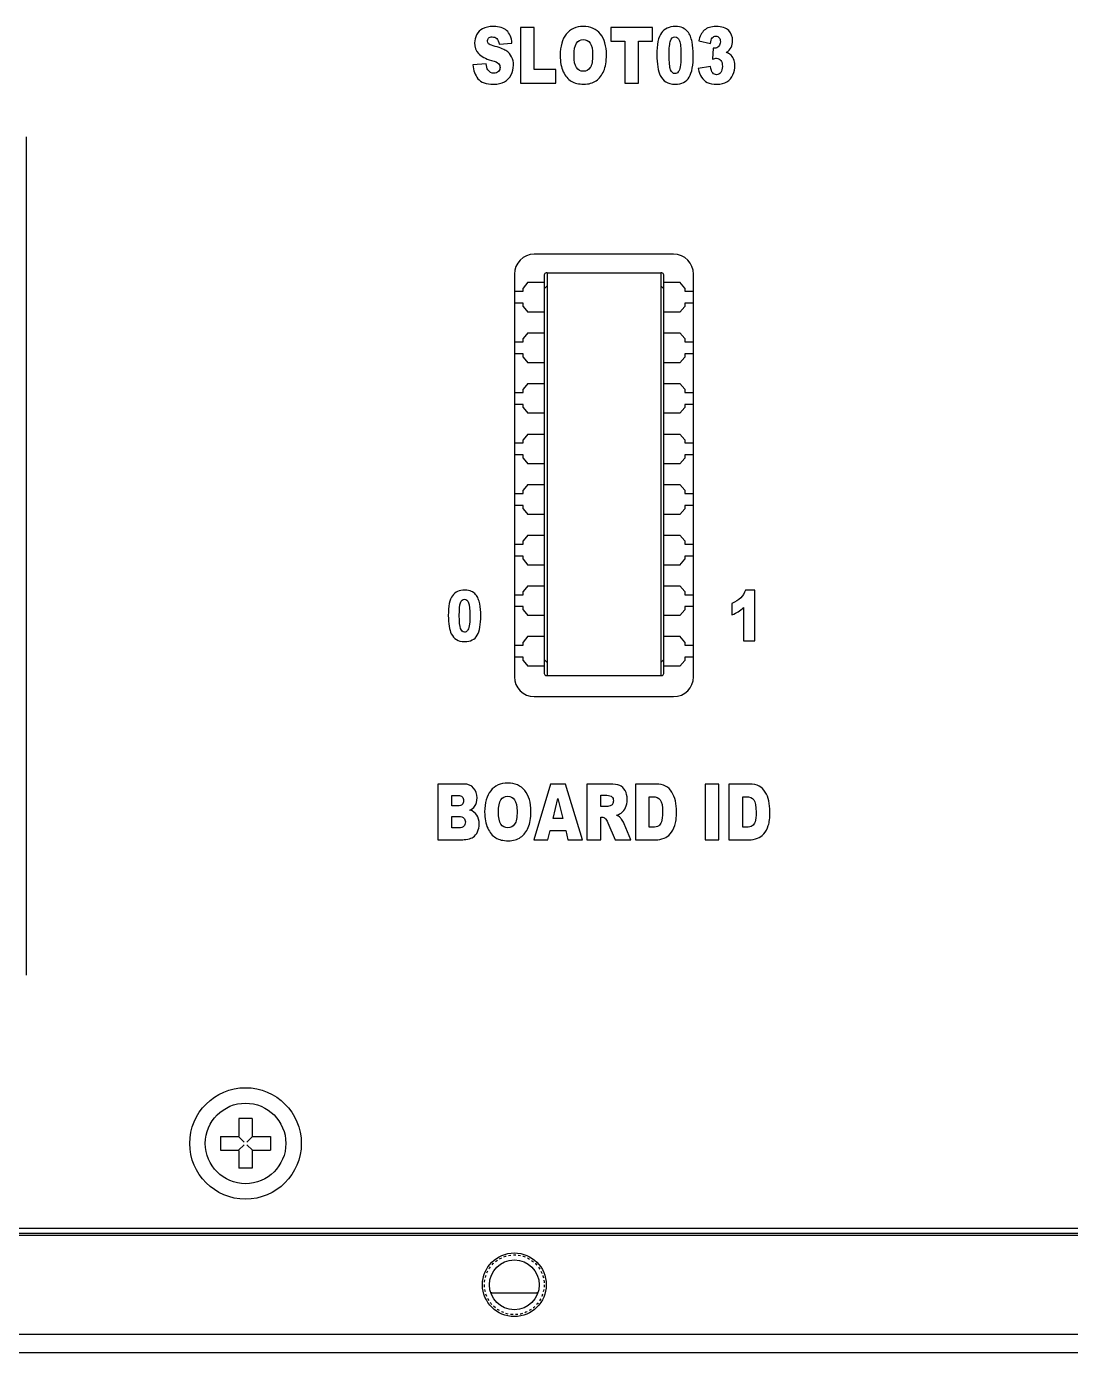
# Model space of a CAD drawing. Header units: inches. Extents: x 1 to 535, y 7 to 137.
# Drawn here: x 60.7 to 113.1, y 6.8 to 73.4 of the extents above; entities that cross this region are included whole.
import ezdxf

# ---------------------------------------------------------------- set-up
doc = ezdxf.new("R2010")
doc.units = ezdxf.units.IN
doc.header["$LTSCALE"] = 1.21
doc.header["$MEASUREMENT"] = 0
doc.linetypes.add('HIDDEN', pattern=[0.2, 0.1, -0.1])
for name, color, linetype in [('BSE72G_4_002DXF_CONTINUOUS_LINE', 7, 'CONTINUOUS'), ('BSEJ72G_4_001_DXF_HIDDEN_LINE', 7, 'CONTINUOUS'), ('BSEJ72G_4_00DXF_CONTINUOUS_LINE', 7, 'CONTINUOUS'), ('GBT819_2-M2_DXF_CONTINUOUS_LINE', 7, 'CONTINUOUS'), ('NONE-67138__DXF_CONTINUOUS_LINE', 7, 'CONTINUOUS'), ('NONE-72470__DXF_CONTINUOUS_LINE', 7, 'CONTINUOUS'), ('NONE-88662__DXF_CONTINUOUS_LINE', 7, 'CONTINUOUS')]:
    doc.layers.add(name, color=color, linetype=linetype)

msp = doc.modelspace()

# ---------------------------------------------------------------- linework, layer by layer
at = {"layer": 'BSE72G_4_002DXF_CONTINUOUS_LINE', "color": 4, "linetype": 'Continuous'}
for p, q in [((85.507, 73.324), (85.507, 70.524)), ((86.199, 73.324), (85.507, 73.324)), ((86.199, 71.213), (86.199, 73.324)), ((90.043, 73.324), (90.043, 72.632)), ((92.147, 73.324), (90.043, 73.324)), ((92.147, 72.632), (92.147, 73.324)), ((90.043, 72.632), (90.749, 72.632)), ((90.749, 72.632), (90.749, 70.524)), ((91.442, 70.524), (91.442, 72.632)), ((91.442, 72.632), (92.147, 72.632)), ((94.462, 72.646), (95.051, 72.514)), ((84.433, 72.489), (85.085, 72.537)), ((95.185, 72.289), (95.153, 71.733)), ((95.266, 72.279), (95.185, 72.289)), ((83.785, 71.502), (83.126, 71.45)), ((95.051, 71.366), (94.429, 71.263)), ((87.279, 71.213), (86.199, 71.213)), ((87.279, 70.524), (87.279, 71.213)), ((85.507, 70.524), (87.279, 70.524)), ((90.749, 70.524), (91.442, 70.524)), ((97.276, 45.067), (96.816, 45.067)), ((97.276, 42.524), (97.276, 45.067)), ((96.13, 44.396), (96.13, 43.827)), ((96.714, 44.19), (96.714, 42.524)), ((96.714, 42.524), (97.276, 42.524)), ((81.366, 35.324), (81.366, 32.524)), ((82.662, 35.324), (81.366, 35.324)), ((87.023, 35.324), (86.181, 32.524)), ((87.777, 35.324), (87.023, 35.324)), ((88.619, 32.524), (87.777, 35.324)), ((88.849, 35.324), (88.849, 32.524)), ((90.002, 35.324), (88.849, 35.324)), ((91.283, 35.324), (91.283, 32.524)), ((92.311, 35.324), (91.283, 35.324)), ((94.779, 35.324), (94.779, 32.524)), ((95.472, 35.324), (94.779, 35.324)), ((95.472, 32.524), (95.472, 35.324)), ((95.978, 35.324), (95.978, 32.524)), ((97.006, 35.324), (95.978, 35.324)), ((82.064, 34.226), (82.064, 34.757)), ((82.064, 34.757), (82.37, 34.757)), ((89.544, 34.189), (89.544, 34.759)), ((89.544, 34.759), (89.848, 34.759)), ((91.975, 33.16), (91.975, 34.69)), ((91.975, 34.69), (92.147, 34.69)), ((96.67, 33.16), (96.67, 34.69)), ((96.67, 34.69), (96.843, 34.69)), ((82.365, 34.226), (82.064, 34.226)), ((87.146, 33.592), (87.391, 34.598)), ((87.391, 34.598), (87.638, 33.592)), ((89.836, 34.189), (89.544, 34.189)), ((82.064, 33.126), (82.064, 33.693)), ((82.064, 33.693), (82.416, 33.693)), ((87.638, 33.592), (87.146, 33.592)), ((89.544, 32.524), (89.544, 33.66)), ((89.544, 33.66), (89.605, 33.66)), ((89.9, 33.38), (90.27, 32.524)), ((91.052, 32.524), (90.716, 33.334)), ((82.417, 33.126), (82.064, 33.126)), ((86.887, 32.524), (86.995, 32.986)), ((86.995, 32.986), (87.782, 32.986)), ((87.782, 32.986), (87.894, 32.524)), ((92.144, 33.16), (91.975, 33.16)), ((96.84, 33.16), (96.67, 33.16)), ((81.366, 32.524), (82.561, 32.524)), ((86.181, 32.524), (86.887, 32.524)), ((87.894, 32.524), (88.619, 32.524)), ((88.849, 32.524), (89.544, 32.524)), ((90.27, 32.524), (91.052, 32.524)), ((91.283, 32.524), (92.311, 32.524)), ((94.779, 32.524), (95.472, 32.524)), ((95.978, 32.524), (97.006, 32.524))]:
    msp.add_line(p, q, dxfattribs=at)
at = {"layer": 'BSE72G_4_002DXF_CONTINUOUS_LINE', "color": 7, "linetype": 'Continuous'}
for p, q in [((60.703, 25.724), (60.703, 67.824)), ((93.203, 61.934), (86.203, 61.934)), ((85.203, 60.934), (85.203, 40.714)), ((94.203, 40.714), (94.203, 60.934)), ((86.203, 39.714), (93.203, 39.714)), ((3.203, 13.024), (530.203, 13.024))]:
    msp.add_line(p, q, dxfattribs=at)
msp.add_circle((71.703, 17.274), 2.8, dxfattribs=at)
for centre, start, end in [((86.203, 60.934), 90, 180), ((93.203, 60.934), 0, 90), ((86.203, 40.714), 180, 270), ((93.203, 40.714), 270, 0)]:
    msp.add_arc(centre, 1, start, end, dxfattribs=at)
at = {"layer": 'BSE72G_4_002DXF_CONTINUOUS_LINE', "color": 4, "linetype": 'Continuous'}
for points in [[(83.611, 73.261), (83.476, 73.188), (83.377, 73.087), (83.31, 72.959)], [(84.162, 73.372), (83.929, 73.372), (83.745, 73.333), (83.611, 73.261)], [(84.816, 73.171), (84.667, 73.305), (84.448, 73.372), (84.162, 73.372)], [(88.664, 73.372), (88.3, 73.372), (88.016, 73.244), (87.813, 72.99)], [(89.525, 72.995), (89.324, 73.246), (89.037, 73.372), (88.664, 73.372)], [(93.29, 73.372), (92.976, 73.372), (92.742, 73.265), (92.589, 73.052)], [(93.662, 73.301), (93.564, 73.347), (93.44, 73.372), (93.29, 73.372)], [(93.899, 73.12), (93.837, 73.194), (93.758, 73.255), (93.662, 73.301)], [(95.335, 73.372), (95.08, 73.372), (94.883, 73.309), (94.744, 73.184)], [(95.968, 73.166), (95.838, 73.303), (95.627, 73.372), (95.335, 73.372)], [(83.31, 72.959), (83.242, 72.831), (83.21, 72.696), (83.21, 72.552)], [(83.851, 72.631), (83.851, 72.692), (83.87, 72.743), (83.911, 72.786)], [(83.9, 72.509), (83.867, 72.545), (83.851, 72.585), (83.851, 72.631)], [(83.911, 72.786), (83.951, 72.827), (84.013, 72.85), (84.094, 72.85)], [(84.094, 72.85), (84.191, 72.85), (84.268, 72.822), (84.323, 72.764)], [(84.323, 72.764), (84.378, 72.707), (84.414, 72.615), (84.433, 72.489)], [(85.085, 72.537), (85.056, 72.827), (84.966, 73.037), (84.816, 73.171)], [(87.813, 72.99), (87.608, 72.734), (87.507, 72.378), (87.507, 71.922)], [(88.326, 72.531), (88.41, 72.653), (88.522, 72.717), (88.662, 72.717)], [(88.662, 72.717), (88.807, 72.717), (88.922, 72.655), (89.007, 72.533)], [(89.828, 71.945), (89.828, 72.396), (89.727, 72.745), (89.525, 72.995)], [(92.589, 73.052), (92.436, 72.839), (92.36, 72.466), (92.36, 71.935)], [(92.977, 71.933), (92.977, 72.285), (93, 72.527), (93.046, 72.657)], [(93.046, 72.657), (93.092, 72.787), (93.165, 72.854), (93.269, 72.854)], [(93.269, 72.854), (93.37, 72.854), (93.445, 72.789), (93.495, 72.661)], [(93.495, 72.661), (93.546, 72.533), (93.572, 72.283), (93.572, 71.912)], [(94.042, 72.885), (94.007, 72.967), (93.96, 73.045), (93.899, 73.12)], [(94.128, 72.598), (94.106, 72.707), (94.077, 72.802), (94.042, 72.885)], [(94.19, 71.945), (94.19, 72.17), (94.169, 72.388), (94.128, 72.598)], [(94.744, 73.184), (94.604, 73.058), (94.511, 72.879), (94.462, 72.646)], [(95.051, 72.514), (95.066, 72.652), (95.098, 72.749), (95.144, 72.804)], [(95.144, 72.804), (95.19, 72.86), (95.249, 72.888), (95.323, 72.888)], [(95.323, 72.888), (95.393, 72.888), (95.449, 72.862), (95.49, 72.811)], [(95.552, 72.608), (95.552, 72.518), (95.524, 72.441), (95.469, 72.377)], [(95.49, 72.811), (95.53, 72.76), (95.552, 72.692), (95.552, 72.608)], [(96.164, 72.653), (96.164, 72.86), (96.099, 73.03), (95.968, 73.166)], [(96.085, 72.325), (96.137, 72.422), (96.164, 72.531), (96.164, 72.653)], [(83.21, 72.552), (83.21, 72.333), (83.275, 72.153), (83.405, 72.011)], [(83.405, 72.011), (83.534, 71.87), (83.751, 71.756), (84.055, 71.671)], [(84.133, 72.405), (84.011, 72.438), (83.933, 72.472), (83.9, 72.509)], [(84.783, 72.159), (84.651, 72.243), (84.436, 72.325), (84.133, 72.405)], [(85.068, 71.849), (85.009, 71.972), (84.914, 72.075), (84.783, 72.159)], [(88.199, 71.918), (88.199, 72.203), (88.24, 72.407), (88.326, 72.531)], [(89.007, 72.533), (89.093, 72.411), (89.136, 72.22), (89.136, 71.956)], [(89.136, 71.956), (89.136, 71.643), (89.095, 71.425), (89.014, 71.305)], [(89.695, 71.139), (89.784, 71.349), (89.828, 71.616), (89.828, 71.945)], [(92.36, 71.935), (92.36, 71.718), (92.374, 71.521), (92.404, 71.341)], [(93.052, 71.202), (93.002, 71.332), (92.977, 71.576), (92.977, 71.933)], [(93.984, 70.829), (94.122, 71.064), (94.19, 71.437), (94.19, 71.945)], [(95.469, 72.377), (95.414, 72.312), (95.347, 72.279), (95.266, 72.279)], [(95.845, 72.067), (95.952, 72.14), (96.032, 72.226), (96.085, 72.325)], [(96.043, 71.973), (95.998, 72.008), (95.931, 72.04), (95.845, 72.067)], [(96.216, 71.746), (96.175, 71.84), (96.117, 71.916), (96.043, 71.973)], [(83.126, 71.45), (83.145, 71.168), (83.229, 70.935), (83.375, 70.751)], [(83.871, 71.195), (83.828, 71.265), (83.799, 71.368), (83.785, 71.502)], [(84.055, 71.671), (84.24, 71.62), (84.358, 71.567), (84.41, 71.509)], [(84.486, 71.315), (84.486, 71.238), (84.459, 71.169), (84.405, 71.112)], [(84.41, 71.509), (84.46, 71.452), (84.486, 71.387), (84.486, 71.315)], [(85.04, 70.938), (85.119, 71.089), (85.159, 71.255), (85.159, 71.435)], [(85.159, 71.435), (85.159, 71.588), (85.128, 71.725), (85.068, 71.849)], [(87.507, 71.922), (87.507, 71.593), (87.557, 71.322), (87.661, 71.104)], [(88.324, 71.308), (88.24, 71.431), (88.199, 71.635), (88.199, 71.918)], [(88.668, 71.124), (88.523, 71.124), (88.409, 71.185), (88.324, 71.308)], [(89.014, 71.305), (88.931, 71.183), (88.816, 71.124), (88.668, 71.124)], [(92.404, 71.341), (92.435, 71.162), (92.476, 71.022), (92.53, 70.918)], [(93.538, 71.353), (93.517, 71.232), (93.481, 71.145), (93.436, 71.089)], [(93.572, 71.912), (93.572, 71.658), (93.559, 71.471), (93.538, 71.353)], [(94.429, 71.263), (94.468, 71.087), (94.527, 70.942), (94.603, 70.828)], [(95.164, 71.04), (95.112, 71.101), (95.075, 71.21), (95.051, 71.366)], [(95.153, 71.733), (95.239, 71.763), (95.306, 71.779), (95.355, 71.779)], [(95.355, 71.779), (95.446, 71.779), (95.518, 71.742), (95.571, 71.671)], [(95.653, 71.37), (95.653, 71.242), (95.624, 71.141), (95.569, 71.064)], [(95.571, 71.671), (95.625, 71.599), (95.653, 71.5), (95.653, 71.37)], [(96.176, 70.943), (96.244, 71.091), (96.279, 71.248), (96.279, 71.412)], [(96.279, 71.412), (96.279, 71.542), (96.258, 71.653), (96.216, 71.746)], [(83.375, 70.751), (83.522, 70.568), (83.785, 70.476), (84.167, 70.476)], [(84.178, 71.026), (84.045, 71.026), (83.942, 71.082), (83.871, 71.195)], [(84.167, 70.476), (84.384, 70.476), (84.563, 70.516), (84.706, 70.594)], [(84.405, 71.112), (84.352, 71.055), (84.275, 71.026), (84.178, 71.026)], [(84.706, 70.594), (84.848, 70.671), (84.96, 70.786), (85.04, 70.938)], [(87.661, 71.104), (87.764, 70.887), (87.898, 70.726), (88.063, 70.626)], [(88.063, 70.626), (88.228, 70.526), (88.438, 70.476), (88.691, 70.476)], [(88.691, 70.476), (88.939, 70.476), (89.147, 70.533), (89.313, 70.65)], [(89.313, 70.65), (89.48, 70.766), (89.606, 70.929), (89.695, 71.139)], [(92.53, 70.918), (92.604, 70.774), (92.701, 70.663), (92.817, 70.589)], [(93.272, 71.007), (93.176, 71.007), (93.102, 71.072), (93.052, 71.202)], [(93.436, 71.089), (93.39, 71.034), (93.335, 71.007), (93.272, 71.007)], [(93.274, 70.476), (93.61, 70.476), (93.847, 70.593), (93.984, 70.829)], [(94.603, 70.828), (94.679, 70.713), (94.776, 70.625), (94.893, 70.566)], [(95.361, 70.95), (95.281, 70.95), (95.216, 70.978), (95.164, 71.04)], [(95.569, 71.064), (95.514, 70.988), (95.443, 70.95), (95.361, 70.95)], [(95.376, 70.476), (95.584, 70.476), (95.753, 70.518), (95.882, 70.597)], [(95.882, 70.597), (96.01, 70.677), (96.108, 70.793), (96.176, 70.943)], [(92.817, 70.589), (92.933, 70.514), (93.084, 70.476), (93.274, 70.476)], [(94.893, 70.566), (95.011, 70.507), (95.171, 70.476), (95.376, 70.476)], [(82.091, 44.781), (81.954, 44.591), (81.886, 44.258), (81.886, 43.784)], [(82.716, 45.067), (82.435, 45.067), (82.227, 44.971), (82.091, 44.781)], [(83.048, 45.003), (82.961, 45.044), (82.85, 45.067), (82.716, 45.067)], [(83.259, 44.841), (83.205, 44.908), (83.134, 44.962), (83.048, 45.003)], [(83.388, 44.632), (83.356, 44.705), (83.314, 44.775), (83.259, 44.841)], [(83.464, 44.376), (83.445, 44.473), (83.419, 44.558), (83.388, 44.632)], [(96.57, 44.671), (96.465, 44.563), (96.318, 44.471), (96.13, 44.396)], [(96.816, 45.067), (96.756, 44.91), (96.674, 44.777), (96.57, 44.671)], [(82.437, 43.782), (82.437, 44.096), (82.457, 44.313), (82.498, 44.429)], [(82.498, 44.429), (82.539, 44.545), (82.604, 44.604), (82.697, 44.604)], [(82.697, 44.604), (82.787, 44.604), (82.854, 44.546), (82.899, 44.432)], [(82.899, 44.432), (82.944, 44.318), (82.967, 44.094), (82.967, 43.764)], [(83.52, 43.793), (83.52, 43.994), (83.501, 44.188), (83.464, 44.376)], [(96.13, 43.827), (96.258, 43.874), (96.364, 43.926), (96.449, 43.98)], [(96.449, 43.98), (96.534, 44.033), (96.622, 44.103), (96.714, 44.19)], [(81.886, 43.784), (81.886, 43.59), (81.898, 43.414), (81.925, 43.254)], [(82.504, 43.129), (82.459, 43.245), (82.437, 43.464), (82.437, 43.782)], [(82.967, 43.764), (82.967, 43.537), (82.956, 43.37), (82.938, 43.264)], [(83.336, 42.796), (83.459, 43.006), (83.52, 43.339), (83.52, 43.793)], [(81.925, 43.254), (81.952, 43.093), (81.989, 42.969), (82.037, 42.876)], [(82.037, 42.876), (82.104, 42.747), (82.19, 42.648), (82.293, 42.582)], [(82.7, 42.955), (82.614, 42.955), (82.549, 43.013), (82.504, 43.129)], [(82.846, 43.029), (82.805, 42.979), (82.756, 42.955), (82.7, 42.955)], [(82.701, 42.481), (83.001, 42.481), (83.213, 42.585), (83.336, 42.796)], [(82.938, 43.264), (82.918, 43.157), (82.887, 43.078), (82.846, 43.029)], [(82.293, 42.582), (82.397, 42.515), (82.532, 42.481), (82.701, 42.481)], [(83.158, 35.123), (83.042, 35.257), (82.877, 35.324), (82.662, 35.324)], [(84.868, 35.372), (84.505, 35.372), (84.22, 35.244), (84.017, 34.99)], [(85.73, 34.995), (85.528, 35.246), (85.241, 35.372), (84.868, 35.372)], [(90.493, 35.255), (90.38, 35.301), (90.216, 35.324), (90.002, 35.324)], [(92.801, 35.221), (92.676, 35.289), (92.513, 35.324), (92.311, 35.324)], [(97.497, 35.221), (97.372, 35.289), (97.208, 35.324), (97.006, 35.324)], [(82.37, 34.757), (82.474, 34.757), (82.547, 34.734), (82.59, 34.688)], [(82.59, 34.688), (82.633, 34.642), (82.654, 34.577), (82.654, 34.497)], [(83.333, 34.627), (83.333, 34.823), (83.275, 34.99), (83.158, 35.123)], [(84.017, 34.99), (83.812, 34.734), (83.712, 34.378), (83.712, 33.922)], [(84.53, 34.531), (84.615, 34.653), (84.726, 34.717), (84.867, 34.717)], [(84.867, 34.717), (85.012, 34.717), (85.126, 34.655), (85.212, 34.533)], [(86.033, 33.945), (86.033, 34.396), (85.932, 34.745), (85.73, 34.995)], [(89.848, 34.759), (89.973, 34.759), (90.06, 34.734), (90.106, 34.685)], [(90.106, 34.685), (90.152, 34.636), (90.175, 34.568), (90.175, 34.478)], [(90.766, 34.999), (90.696, 35.123), (90.606, 35.209), (90.493, 35.255)], [(90.87, 34.547), (90.87, 34.724), (90.835, 34.875), (90.766, 34.999)], [(92.147, 34.69), (92.326, 34.69), (92.455, 34.634), (92.532, 34.525)], [(93.111, 34.924), (93.029, 35.053), (92.927, 35.152), (92.801, 35.221)], [(93.289, 34.476), (93.252, 34.646), (93.193, 34.795), (93.111, 34.924)], [(96.843, 34.69), (97.022, 34.69), (97.15, 34.634), (97.227, 34.525)], [(97.806, 34.924), (97.725, 35.053), (97.622, 35.152), (97.497, 35.221)], [(97.984, 34.476), (97.948, 34.646), (97.888, 34.795), (97.806, 34.924)], [(82.59, 34.294), (82.547, 34.249), (82.472, 34.226), (82.365, 34.226)], [(82.654, 34.497), (82.654, 34.409), (82.633, 34.34), (82.59, 34.294)], [(82.967, 34.014), (83.073, 34.059), (83.154, 34.121), (83.209, 34.2)], [(83.322, 33.763), (83.246, 33.882), (83.128, 33.964), (82.967, 34.014)], [(83.209, 34.2), (83.291, 34.319), (83.333, 34.461), (83.333, 34.627)], [(84.404, 33.918), (84.404, 34.203), (84.445, 34.407), (84.53, 34.531)], [(85.212, 34.533), (85.298, 34.411), (85.34, 34.22), (85.34, 33.956)], [(90.019, 34.226), (89.927, 34.201), (89.866, 34.189), (89.836, 34.189)], [(90.131, 34.315), (90.102, 34.268), (90.065, 34.239), (90.019, 34.226)], [(90.175, 34.478), (90.175, 34.417), (90.16, 34.361), (90.131, 34.315)], [(90.571, 33.869), (90.664, 33.939), (90.737, 34.031), (90.79, 34.143)], [(90.79, 34.143), (90.843, 34.256), (90.87, 34.39), (90.87, 34.547)], [(92.532, 34.525), (92.609, 34.415), (92.649, 34.212), (92.649, 33.916)], [(93.344, 33.933), (93.344, 34.124), (93.326, 34.304), (93.289, 34.476)], [(97.227, 34.525), (97.304, 34.415), (97.344, 34.212), (97.344, 33.916)], [(98.039, 33.933), (98.039, 34.124), (98.021, 34.304), (97.984, 34.476)], [(82.416, 33.693), (82.537, 33.693), (82.621, 33.666), (82.669, 33.616)], [(82.669, 33.616), (82.718, 33.567), (82.743, 33.5), (82.743, 33.418)], [(82.743, 33.418), (82.743, 33.328), (82.718, 33.257), (82.669, 33.204)], [(83.437, 33.32), (83.437, 33.498), (83.398, 33.645), (83.322, 33.763)], [(83.355, 32.929), (83.409, 33.043), (83.437, 33.175), (83.437, 33.32)], [(83.712, 33.922), (83.712, 33.593), (83.762, 33.322), (83.865, 33.104)], [(84.529, 33.308), (84.445, 33.431), (84.404, 33.635), (84.404, 33.918)], [(84.873, 33.124), (84.728, 33.124), (84.613, 33.185), (84.529, 33.308)], [(85.218, 33.305), (85.136, 33.183), (85.021, 33.124), (84.873, 33.124)], [(85.34, 33.956), (85.34, 33.643), (85.299, 33.425), (85.218, 33.305)], [(85.9, 33.139), (85.988, 33.349), (86.033, 33.616), (86.033, 33.945)], [(89.605, 33.66), (89.668, 33.66), (89.724, 33.637), (89.774, 33.594)], [(89.774, 33.594), (89.811, 33.561), (89.852, 33.49), (89.9, 33.38)], [(90.328, 33.76), (90.432, 33.788), (90.513, 33.825), (90.571, 33.869)], [(90.508, 33.655), (90.471, 33.689), (90.41, 33.723), (90.328, 33.76)], [(90.619, 33.507), (90.571, 33.584), (90.534, 33.632), (90.508, 33.655)], [(90.716, 33.334), (90.699, 33.376), (90.667, 33.433), (90.619, 33.507)], [(92.596, 33.43), (92.562, 33.33), (92.514, 33.259), (92.453, 33.219)], [(92.649, 33.916), (92.649, 33.691), (92.63, 33.529), (92.596, 33.43)], [(93.261, 33.236), (93.316, 33.401), (93.344, 33.634), (93.344, 33.933)], [(97.291, 33.43), (97.257, 33.33), (97.21, 33.259), (97.149, 33.219)], [(97.344, 33.916), (97.344, 33.691), (97.326, 33.529), (97.291, 33.43)], [(97.957, 33.236), (98.012, 33.401), (98.039, 33.634), (98.039, 33.933)], [(82.669, 33.204), (82.621, 33.15), (82.537, 33.126), (82.417, 33.126)], [(82.871, 32.562), (82.987, 32.581), (83.076, 32.612), (83.134, 32.654)], [(83.134, 32.654), (83.227, 32.721), (83.301, 32.812), (83.355, 32.929)], [(83.865, 33.104), (83.968, 32.887), (84.103, 32.726), (84.267, 32.626)], [(84.896, 32.476), (85.143, 32.476), (85.351, 32.533), (85.518, 32.65)], [(85.518, 32.65), (85.684, 32.766), (85.811, 32.929), (85.9, 33.139)], [(92.453, 33.219), (92.392, 33.179), (92.288, 33.16), (92.144, 33.16)], [(92.724, 32.6), (92.834, 32.637), (92.937, 32.711), (93.035, 32.822)], [(93.035, 32.822), (93.131, 32.933), (93.206, 33.072), (93.261, 33.236)], [(97.149, 33.219), (97.087, 33.179), (96.983, 33.16), (96.84, 33.16)], [(97.419, 32.6), (97.529, 32.637), (97.633, 32.711), (97.73, 32.822)], [(97.73, 32.822), (97.827, 32.933), (97.902, 33.072), (97.957, 33.236)], [(82.561, 32.524), (82.611, 32.524), (82.715, 32.535), (82.871, 32.562)], [(84.267, 32.626), (84.433, 32.526), (84.642, 32.476), (84.896, 32.476)], [(92.311, 32.524), (92.433, 32.524), (92.571, 32.549), (92.724, 32.6)], [(97.006, 32.524), (97.129, 32.524), (97.266, 32.549), (97.419, 32.6)]]:
    msp.add_open_spline(points, degree=3, dxfattribs=at)
at = {"layer": 'BSEJ72G_4_001_DXF_HIDDEN_LINE', "color": 8, "linetype": 'HIDDEN'}
msp.add_circle((85.203, 10.174), 1.5, dxfattribs=at)
at = {"layer": 'BSEJ72G_4_00DXF_CONTINUOUS_LINE', "color": 7, "linetype": 'Continuous'}
for p, q in [((3.203, 12.774), (530.203, 12.774)), ((3.403, 12.674), (530.003, 12.674)), ((84.022, 9.774), (86.383, 9.774)), ((530.003, 7.674), (3.403, 7.674)), ((3.203, 6.774), (530.203, 6.774))]:
    msp.add_line(p, q, dxfattribs=at)
for radius in [1.6, 1.25]:
    msp.add_circle((85.203, 10.174), radius, dxfattribs=at)
for centre, start, end in [((84.196, 11.394), 263.59892, 269.99784), ((86.21, 11.394), 270.00216, 276.40108)]:
    msp.add_arc(centre, 1.62, start, end, dxfattribs=at)
at = {"layer": 'GBT819_2-M2_DXF_CONTINUOUS_LINE', "color": 7, "linetype": 'Continuous'}
for p, q in [((71.363, 18.524), (71.363, 17.639)), ((72.043, 18.524), (71.363, 18.524)), ((72.043, 18.524), (72.043, 17.639)), ((70.453, 17.614), (70.453, 16.934)), ((70.453, 17.614), (71.338, 17.614)), ((71.355, 17.621), (71.636, 17.34)), ((72.05, 17.621), (71.769, 17.34)), ((72.068, 17.614), (72.953, 17.614)), ((72.953, 17.614), (72.953, 16.934)), ((70.453, 16.934), (71.338, 16.934)), ((71.355, 16.927), (71.636, 17.207)), ((71.363, 16.909), (71.363, 16.024)), ((72.05, 16.927), (71.769, 17.207)), ((72.043, 16.909), (72.043, 16.024)), ((72.068, 16.934), (72.953, 16.934)), ((72.043, 16.024), (71.363, 16.024))]:
    msp.add_line(p, q, dxfattribs=at)
msp.add_circle((71.703, 17.274), 2.023, dxfattribs=at)
for centre, start, end in [((71.338, 17.639), 270, 0), ((72.068, 17.639), 180, 270), ((71.338, 16.909), 0, 90), ((72.068, 16.909), 90, 180)]:
    msp.add_arc(centre, 0.025, start, end, dxfattribs=at)
at = {"layer": 'NONE-67138__DXF_CONTINUOUS_LINE', "color": 7, "linetype": 'Continuous'}
for p, q in [((85.203, 60.074), (85.646, 60.074)), ((85.883, 60.524), (85.646, 60.237)), ((85.646, 60.074), (85.646, 60.237)), ((85.883, 60.524), (86.703, 60.524)), ((92.703, 60.524), (93.522, 60.524)), ((93.759, 60.237), (93.522, 60.524)), ((93.759, 60.237), (93.759, 60.074)), ((93.759, 60.074), (94.203, 60.074)), ((85.646, 59.474), (85.203, 59.474)), ((85.646, 59.311), (85.646, 59.474)), ((85.646, 59.311), (85.883, 59.024)), ((93.522, 59.024), (93.759, 59.311)), ((93.759, 59.474), (93.759, 59.311)), ((94.203, 59.474), (93.759, 59.474)), ((86.703, 59.024), (85.883, 59.024)), ((93.522, 59.024), (92.703, 59.024)), ((85.883, 57.984), (85.646, 57.697)), ((85.883, 57.984), (86.703, 57.984)), ((92.703, 57.984), (93.522, 57.984)), ((93.759, 57.697), (93.522, 57.984)), ((85.203, 57.534), (85.646, 57.534)), ((85.646, 57.534), (85.646, 57.697)), ((93.759, 57.697), (93.759, 57.534)), ((93.759, 57.534), (94.203, 57.534)), ((85.646, 56.934), (85.203, 56.934)), ((85.646, 56.771), (85.646, 56.934)), ((85.646, 56.771), (85.883, 56.484)), ((93.522, 56.484), (93.759, 56.771)), ((93.759, 56.934), (93.759, 56.771)), ((94.203, 56.934), (93.759, 56.934)), ((86.703, 56.484), (85.883, 56.484)), ((93.522, 56.484), (92.703, 56.484)), ((85.883, 55.444), (85.646, 55.157)), ((85.883, 55.444), (86.703, 55.444)), ((92.703, 55.444), (93.522, 55.444)), ((93.759, 55.157), (93.522, 55.444)), ((85.203, 54.994), (85.646, 54.994)), ((85.646, 54.994), (85.646, 55.157)), ((93.759, 55.157), (93.759, 54.994)), ((93.759, 54.994), (94.203, 54.994)), ((85.646, 54.394), (85.203, 54.394)), ((85.646, 54.231), (85.646, 54.394)), ((85.646, 54.231), (85.883, 53.944)), ((93.522, 53.944), (93.759, 54.231)), ((93.759, 54.394), (93.759, 54.231)), ((94.203, 54.394), (93.759, 54.394)), ((86.703, 53.944), (85.883, 53.944)), ((93.522, 53.944), (92.703, 53.944)), ((85.883, 52.904), (85.646, 52.617)), ((85.646, 52.454), (85.646, 52.617)), ((85.883, 52.904), (86.703, 52.904)), ((92.703, 52.904), (93.522, 52.904)), ((93.759, 52.617), (93.522, 52.904)), ((93.759, 52.617), (93.759, 52.454)), ((85.203, 52.454), (85.646, 52.454)), ((93.759, 52.454), (94.203, 52.454)), ((85.646, 51.854), (85.203, 51.854)), ((85.646, 51.691), (85.646, 51.854)), ((85.646, 51.691), (85.883, 51.404)), ((86.703, 51.404), (85.883, 51.404)), ((93.522, 51.404), (92.703, 51.404)), ((93.522, 51.404), (93.759, 51.691)), ((93.759, 51.854), (93.759, 51.691)), ((94.203, 51.854), (93.759, 51.854)), ((85.883, 50.364), (85.646, 50.077)), ((85.646, 49.914), (85.646, 50.077)), ((85.883, 50.364), (86.703, 50.364)), ((92.703, 50.364), (93.522, 50.364)), ((93.759, 50.077), (93.522, 50.364)), ((93.759, 50.077), (93.759, 49.914)), ((85.203, 49.914), (85.646, 49.914)), ((85.646, 49.314), (85.203, 49.314)), ((85.646, 49.151), (85.646, 49.314)), ((93.759, 49.914), (94.203, 49.914)), ((93.759, 49.314), (93.759, 49.151)), ((94.203, 49.314), (93.759, 49.314)), ((85.646, 49.151), (85.883, 48.864)), ((86.703, 48.864), (85.883, 48.864)), ((93.522, 48.864), (92.703, 48.864)), ((93.522, 48.864), (93.759, 49.151)), ((85.203, 47.374), (85.646, 47.374)), ((85.883, 47.824), (85.646, 47.537)), ((85.646, 47.374), (85.646, 47.537)), ((85.883, 47.824), (86.703, 47.824)), ((92.703, 47.824), (93.522, 47.824)), ((93.759, 47.537), (93.522, 47.824)), ((93.759, 47.537), (93.759, 47.374)), ((93.759, 47.374), (94.203, 47.374)), ((85.646, 46.774), (85.203, 46.774)), ((85.646, 46.611), (85.646, 46.774)), ((93.759, 46.774), (93.759, 46.611)), ((94.203, 46.774), (93.759, 46.774)), ((85.646, 46.611), (85.883, 46.324)), ((86.703, 46.324), (85.883, 46.324)), ((93.522, 46.324), (92.703, 46.324)), ((93.522, 46.324), (93.759, 46.611)), ((85.203, 44.834), (85.646, 44.834)), ((85.883, 45.284), (85.646, 44.997)), ((85.646, 44.834), (85.646, 44.997)), ((85.883, 45.284), (86.703, 45.284)), ((92.703, 45.284), (93.522, 45.284)), ((93.759, 44.997), (93.522, 45.284)), ((93.759, 44.997), (93.759, 44.834)), ((93.759, 44.834), (94.203, 44.834)), ((85.646, 44.234), (85.203, 44.234)), ((85.646, 44.071), (85.646, 44.234)), ((85.646, 44.071), (85.883, 43.784)), ((93.522, 43.784), (93.759, 44.071)), ((93.759, 44.234), (93.759, 44.071)), ((94.203, 44.234), (93.759, 44.234)), ((86.703, 43.784), (85.883, 43.784)), ((93.522, 43.784), (92.703, 43.784)), ((85.883, 42.744), (85.646, 42.457)), ((85.883, 42.744), (86.703, 42.744)), ((92.703, 42.744), (93.522, 42.744)), ((93.759, 42.457), (93.522, 42.744)), ((85.203, 42.294), (85.646, 42.294)), ((85.646, 42.294), (85.646, 42.457)), ((93.759, 42.457), (93.759, 42.294)), ((93.759, 42.294), (94.203, 42.294)), ((85.646, 41.694), (85.203, 41.694)), ((85.646, 41.531), (85.646, 41.694)), ((85.646, 41.531), (85.883, 41.244)), ((93.522, 41.244), (93.759, 41.531)), ((93.759, 41.694), (93.759, 41.531)), ((94.203, 41.694), (93.759, 41.694)), ((86.703, 41.244), (85.883, 41.244)), ((93.522, 41.244), (92.703, 41.244))]:
    msp.add_line(p, q, dxfattribs=at)
at = {"layer": 'NONE-72470__DXF_CONTINUOUS_LINE', "color": 7, "linetype": 'Continuous'}
for p, q in [((86.853, 60.994), (86.853, 40.774)), ((86.853, 60.994), (92.553, 60.994)), ((92.553, 60.994), (92.553, 40.774)), ((86.853, 40.774), (92.553, 40.774))]:
    msp.add_line(p, q, dxfattribs=at)
at = {"layer": 'NONE-88662__DXF_CONTINUOUS_LINE', "color": 7, "linetype": 'Continuous'}
for p, q in [((86.703, 60.894), (86.703, 40.874)), ((86.853, 60.994), (86.803, 60.994)), ((92.603, 60.994), (92.553, 60.994)), ((92.703, 40.874), (92.703, 60.894)), ((86.703, 60.194), (86.853, 60.344)), ((92.703, 60.194), (92.553, 60.344)), ((86.853, 41.424), (86.703, 41.574)), ((92.553, 41.424), (92.703, 41.574)), ((86.803, 40.774), (86.853, 40.774)), ((92.553, 40.774), (92.603, 40.774))]:
    msp.add_line(p, q, dxfattribs=at)
for centre, start, end in [((86.803, 60.894), 90, 180), ((92.603, 60.894), 0, 90), ((86.803, 40.874), 180, 270), ((92.603, 40.874), 270, 0)]:
    msp.add_arc(centre, 0.1, start, end, dxfattribs=at)

doc.saveas('drawing.dxf')
